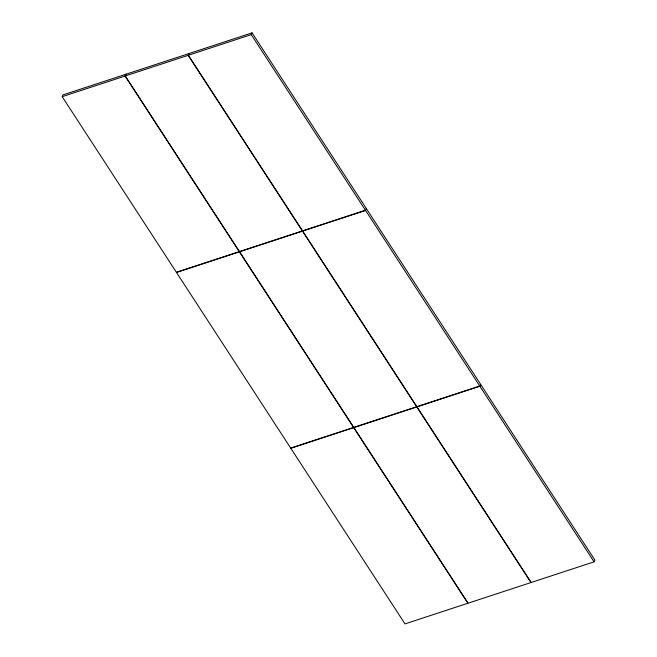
<?xml version="1.0" encoding="UTF-8"?>
<svg xmlns="http://www.w3.org/2000/svg" width="657" height="657" viewBox="0 0 657 657"><rect width="100%" height="100%" fill="white"/><g stroke="black" fill="none" stroke-linecap="round" stroke-linejoin="round"><path stroke-width="0.99" d="M62.185 96.669L63.015 94.887L125.898 74.257L125.068 76.04L62.185 96.669L176.372 272.277L239.255 251.647L125.068 76.04M125.273 75.966L126.111 74.184L188.994 53.554L188.157 55.336L125.273 75.966L239.46 251.574L302.343 230.944L188.157 55.336M188.37 55.27L189.2 53.48L252.083 32.85L366.269 208.458L365.432 210.24L302.557 230.878L188.37 55.27L251.245 34.632L252.083 32.85M365.563 210.437L366.401 208.655L480.587 384.263L479.75 386.045L416.867 406.675L302.68 231.067L365.563 210.437L479.75 386.045M479.873 386.242L480.71 384.46L594.897 560.068L594.068 561.85L531.184 582.48L416.998 406.872L479.873 386.242L594.068 561.85M251.245 34.632L365.432 210.24M239.378 251.845L176.495 272.474L290.681 448.082L353.565 427.452L239.378 251.845M302.475 231.141L239.591 251.771L353.778 427.378L416.661 406.749L302.475 231.141M353.696 427.641L290.813 448.279L404.999 623.887L467.883 603.249L353.696 427.641M416.784 406.946L353.901 427.576L468.088 603.183L530.971 582.554L416.784 406.946"/></g></svg>
